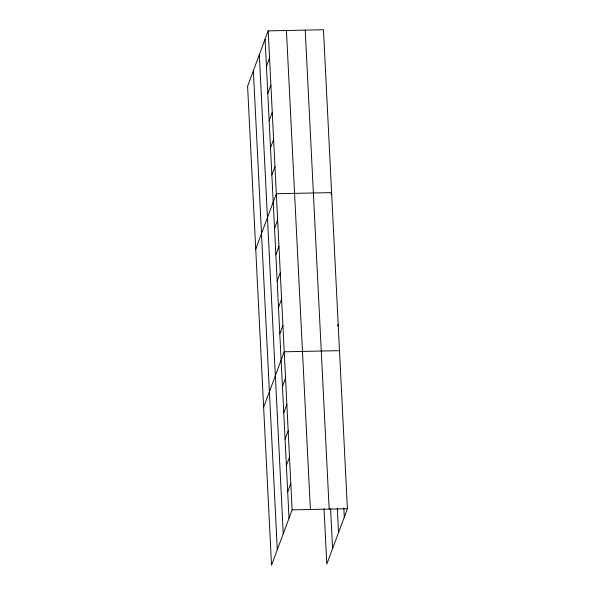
<?xml version="1.0" encoding="UTF-8"?>
<svg xmlns="http://www.w3.org/2000/svg" width="595" height="595" viewBox="0 0 595 595"><rect width="100%" height="100%" fill="white"/><g stroke="black" fill="none" stroke-linecap="round" stroke-linejoin="round"><path stroke-width="0.89" d="M268.189 30.873L247.594 86.26L271.536 565.25L292.13 509.863L268.189 30.873L323.464 29.75L347.406 508.74L326.811 564.127L324.037 508.71M266.434 66.387L269.55 58.013M267.787 93.534L270.904 85.159M269.148 120.673L272.265 112.299M270.502 147.82L273.618 139.446M271.863 174.96L274.972 166.585M255.731 249.119L276.333 193.732L331.608 192.609L330.984 194.282M274.533 228.45L277.649 220.076M275.849 254.794L278.966 246.419M277.166 281.137L280.282 272.763M278.482 307.481L281.599 299.107M279.799 333.825L282.915 325.45M263.637 407.181L284.232 351.794L339.507 350.671M282.439 386.512L285.548 378.137M283.755 412.856L286.864 404.488M285.072 439.199L288.181 430.832M337.566 326L338.191 324.327M286.388 465.543L289.497 457.176M287.705 491.894L290.814 483.519M292.13 509.863L347.406 508.74M343.836 508.026L344.297 517.115M337.298 508.1L338.525 532.629M330.582 508.643L332.575 548.612M305.228 30.122L329.169 509.112M286.433 30.501L310.374 509.491M265.08 39.248L289.021 518.238M259.308 54.762L283.25 533.752M253.366 70.746L277.307 549.735"/></g></svg>
